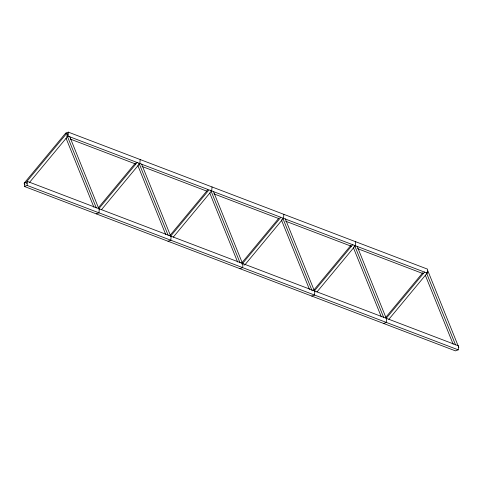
<?xml version="1.0" encoding="UTF-8"?>
<svg xmlns="http://www.w3.org/2000/svg" width="483" height="483" viewBox="0 0 483 483"><rect width="100%" height="100%" fill="white"/><g stroke="black" fill="none" stroke-linecap="round" stroke-linejoin="round"><path stroke-width="0.72" d="M24.343 186.45L27.12 185.424L27.434 181.433L458.536 345.852L458.222 349.843L455.451 350.869L24.343 186.45L24.657 182.459M68 136.121L68.314 132.131L427.57 269.152L427.256 273.143L68 136.121L66.612 136.635M99.287 208.837L98.973 212.828L96.195 213.854M140.167 159.535L139.853 163.526L138.464 164.039M171.133 236.241L170.819 240.232L168.042 241.252M211.705 190.93L212.019 186.939M242.985 263.646L242.671 267.636L239.894 268.657M283.551 218.334L283.865 214.343M314.838 291.05L314.524 295.041L311.746 296.061M355.717 241.748L355.403 245.738L354.021 246.245M386.684 318.448L386.37 322.439L383.599 323.465M24.977 184.277L24.15 183.19L65.03 133.888L66.859 133.217L67.686 134.304M24.15 183.19L25.973 182.52L66.859 133.217M29.554 182.369L68.031 135.971M98.405 207.696L135.439 163.031M98.792 208.765L137.269 162.36M101.406 209.773L139.883 163.375M169.774 235.68L207.775 189.855M170.638 236.163L208.638 190.344M173.252 237.177L211.735 190.779M241.627 263.084L279.144 217.839M242.007 264.147L280.484 217.748M244.621 265.161L283.098 218.757M313.479 290.488L350.996 245.243M314.342 290.971L352.819 244.567M316.957 291.986L355.434 245.581M385.808 317.307L422.848 272.647M386.189 318.375L424.672 271.971M388.803 319.384L427.769 272.406M68 134.165L66.739 134.715L96.304 207.931M65.543 133.157L68.314 132.131M70.156 139.026L135.669 164.015M142.008 166.43L206.821 191.147M213.86 193.834L278.667 218.551M285.713 221.238L351.219 246.221M357.565 248.642L423.072 273.626M27.12 185.424L458.222 349.843M25.973 182.52L26.8 183.606M427.884 270.909L458.85 347.615M426.278 272.43L455.554 344.947M425.3 275.195L453.169 344.228M357.16 246.294L386.436 318.816M354.709 245.72L383.701 317.542M353.447 247.791L381.316 316.824M285.308 218.89L314.306 290.718M282.857 218.316L312.133 290.838M281.311 219.687L309.464 289.42M213.456 191.485L242.738 264.008M210.727 190.217L240.003 262.74M209.743 192.983L237.612 262.015M141.604 164.087L170.885 236.604M139.152 163.514L168.15 235.336M137.89 165.578L165.76 234.611M69.757 136.683L99.033 209.205M66.038 138.174L93.913 207.213"/></g></svg>
